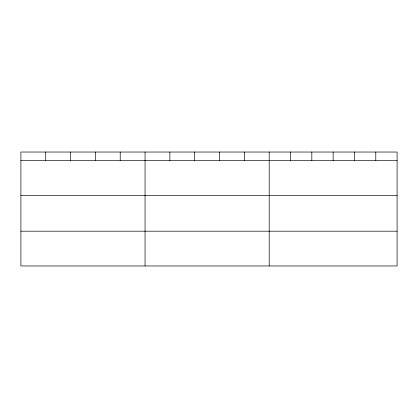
<?xml version="1.0" encoding="UTF-8"?>
<svg xmlns="http://www.w3.org/2000/svg" width="418" height="418" viewBox="0 0 418 418"><rect width="100%" height="100%" fill="white"/><g stroke="black" fill="none" stroke-linecap="round" stroke-linejoin="round"><path stroke-width="0.63" d="M397.1 160.569L397.1 265.963L20.9 265.963L20.9 152.037L397.1 152.037L397.1 160.569L20.9 160.569M20.9 195.352L397.1 195.352M20.9 231.185L397.1 231.185M375.782 152.037L375.782 160.569M354.464 152.037L354.464 160.569M333.146 152.037L333.146 160.569M311.828 152.037L311.828 160.569M290.51 152.037L290.51 160.569M269.192 152.037L269.192 265.963M244.363 152.037L244.363 160.569M219.534 152.037L219.534 160.569M194.704 152.037L194.704 160.569M169.875 152.037L169.875 160.569M145.046 152.037L145.046 265.963M120.217 152.037L120.217 160.569M95.388 152.037L95.388 160.569M70.558 152.037L70.558 160.569M45.729 152.037L45.729 160.569"/></g></svg>
